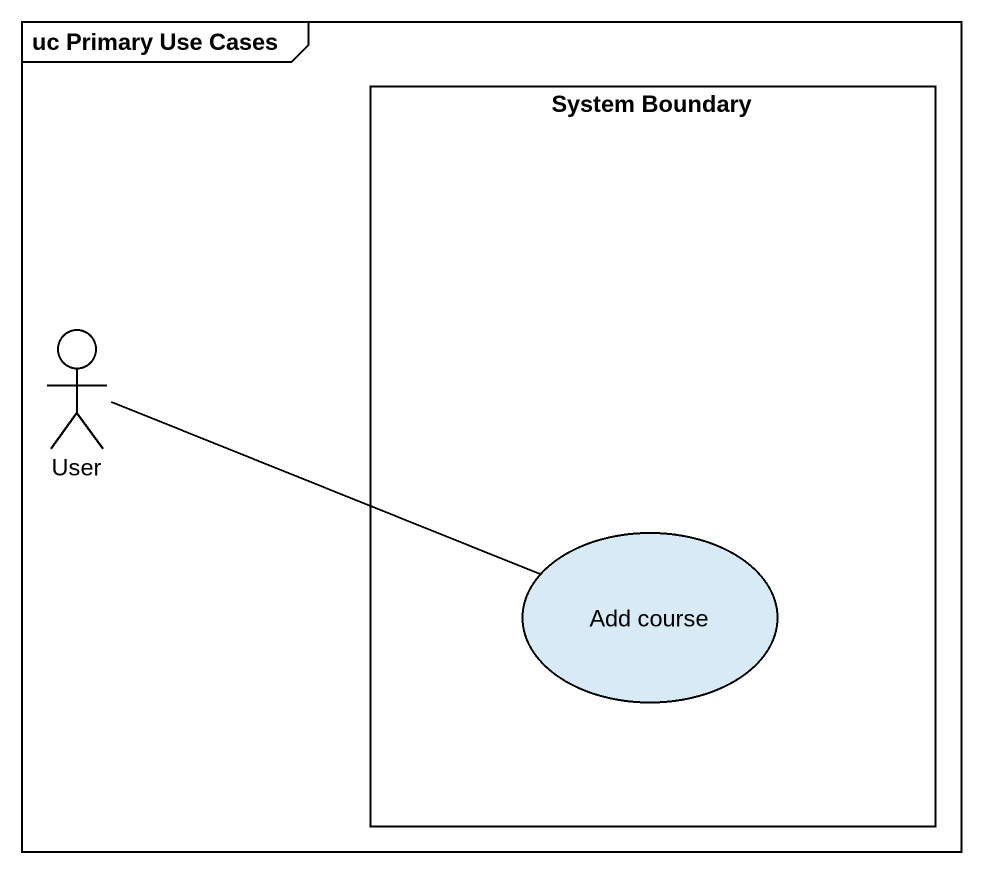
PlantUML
@startuml
mainframe uc Primary Use Cases
rectangle "System Boundary" as System_Boundary {
  usecase "Add course" as Add_course
}
actor User
User -right- Add_course
@enduml
